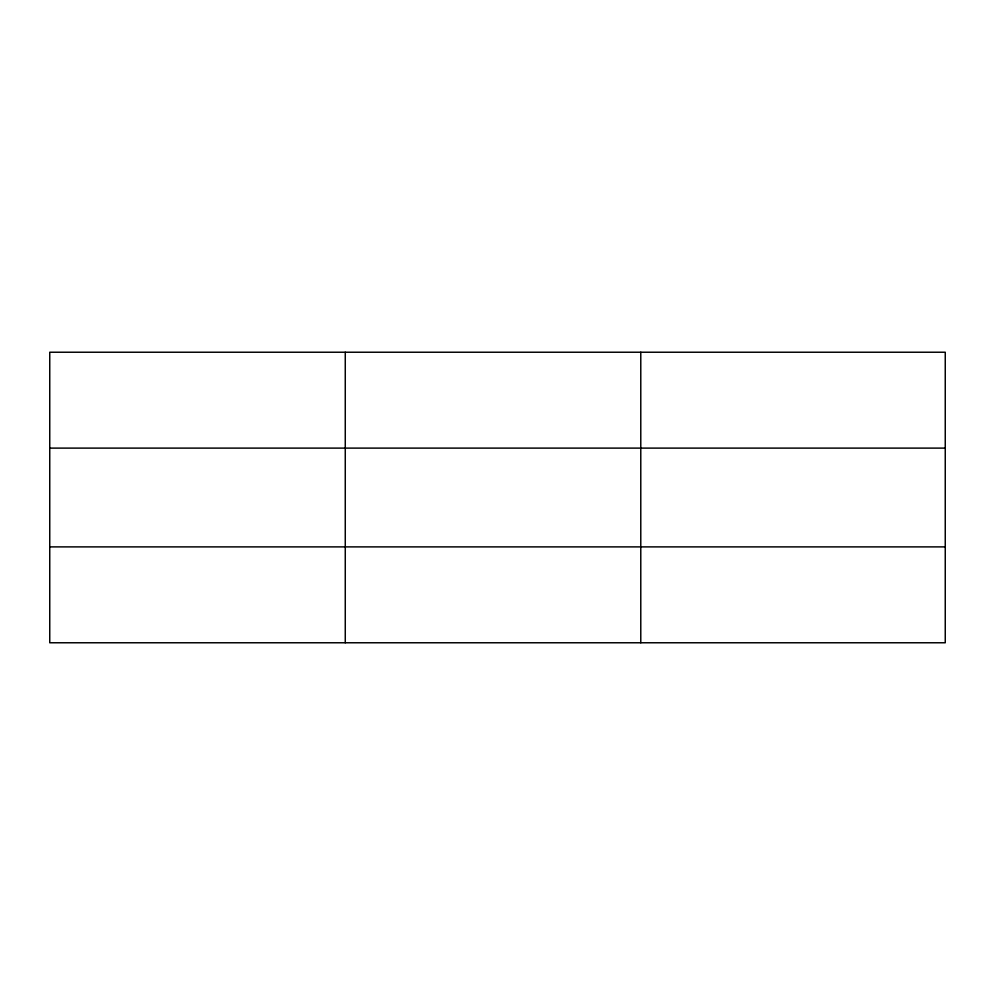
<?xml version="1.0" encoding="UTF-8"?>
<svg xmlns="http://www.w3.org/2000/svg" width="995" height="995" viewBox="0 0 995 995"><rect width="100%" height="100%" fill="white"/><g stroke="black" fill="none" stroke-linecap="round" stroke-linejoin="round"><path stroke-width="1.49" d="M345.265 352.23L345.265 642.77M640.78 352.23L640.78 642.77M945.25 546.889L945.25 642.77L49.75 642.77L49.75 352.23L945.25 352.23L945.25 546.889L49.75 546.889M49.75 448.111L945.25 448.111"/></g></svg>
